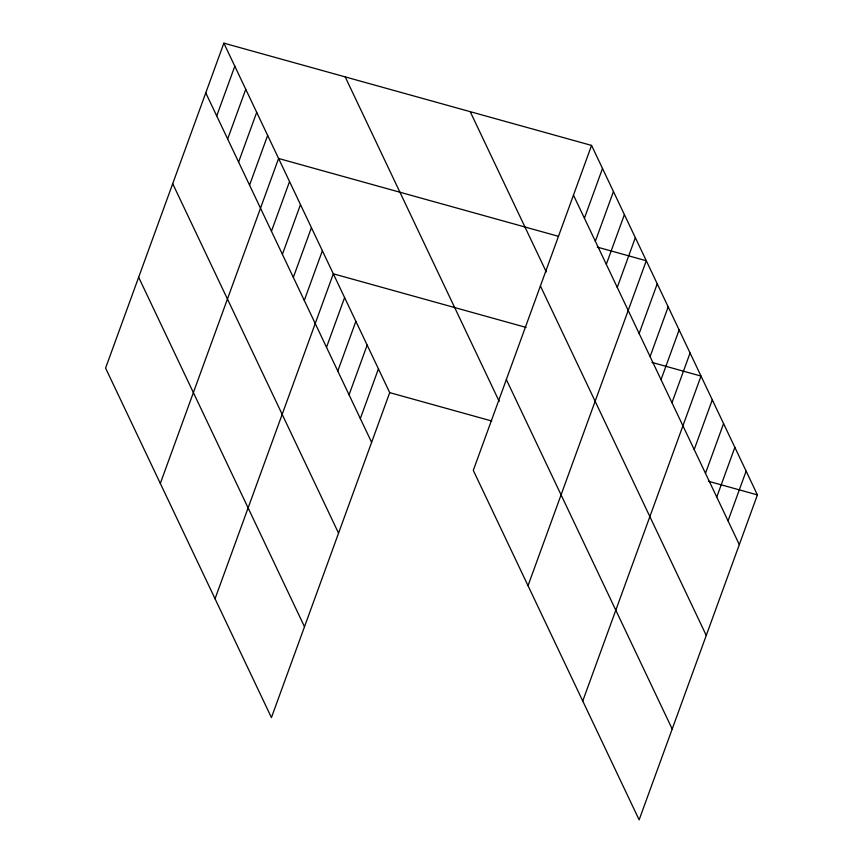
<?xml version="1.0" encoding="UTF-8"?>
<svg xmlns="http://www.w3.org/2000/svg" width="863" height="863" viewBox="0 0 863 863"><rect width="100%" height="100%" fill="white"/><g stroke="black" fill="none" stroke-linecap="round" stroke-linejoin="round"><path stroke-width="1.29" d="M223.862 43.15L105.588 368.102L271.435 717.585L389.709 392.633L223.862 43.15L591.565 145.416L757.412 494.898L639.138 819.85L473.291 470.367L591.565 145.416M216.71 115.933L234.812 66.214M227.659 138.997L245.761 89.277M238.609 162.061L256.699 112.352M249.558 185.135L267.649 135.415M160.324 483.431L278.598 158.479L558.512 236.333M271.446 231.262L289.536 181.543M282.395 254.326L300.486 204.607M293.334 277.39L311.435 227.67M304.283 300.453L322.374 250.745M215.049 598.76L333.323 273.808L526.106 327.422M326.505 347.293L344.607 297.573M337.789 371.058L355.88 321.338M349.062 394.823L367.153 345.103M360.335 418.587L378.436 368.868M584.413 218.199L602.503 168.479M595.351 241.262L613.453 191.554M606.301 264.337L624.402 214.617M617.25 287.401L635.341 237.681M528.016 585.697L646.29 260.745L597.239 247.098M639.138 333.528L657.239 283.808M650.087 356.592L668.178 306.872M661.036 379.655L679.127 329.946M671.975 402.73L690.076 353.01M582.752 701.026L701.015 376.074L651.964 362.428M694.197 449.558L712.299 399.839M705.481 473.323L723.572 423.604M716.754 497.088L734.855 447.368M728.038 520.853L746.128 471.133M389.709 392.633L491.694 420.993M708.361 481.252L757.412 494.898M573.464 195.135L739.311 544.618M470.216 111.672L546.268 271.91M540.411 285.966L706.258 635.438M506.344 379.547L672.191 729.019M345.2 76.893L499.213 401.424M205.772 92.87L371.619 442.352M172.708 183.7L338.555 533.172M138.652 277.271L304.499 626.754"/></g></svg>
